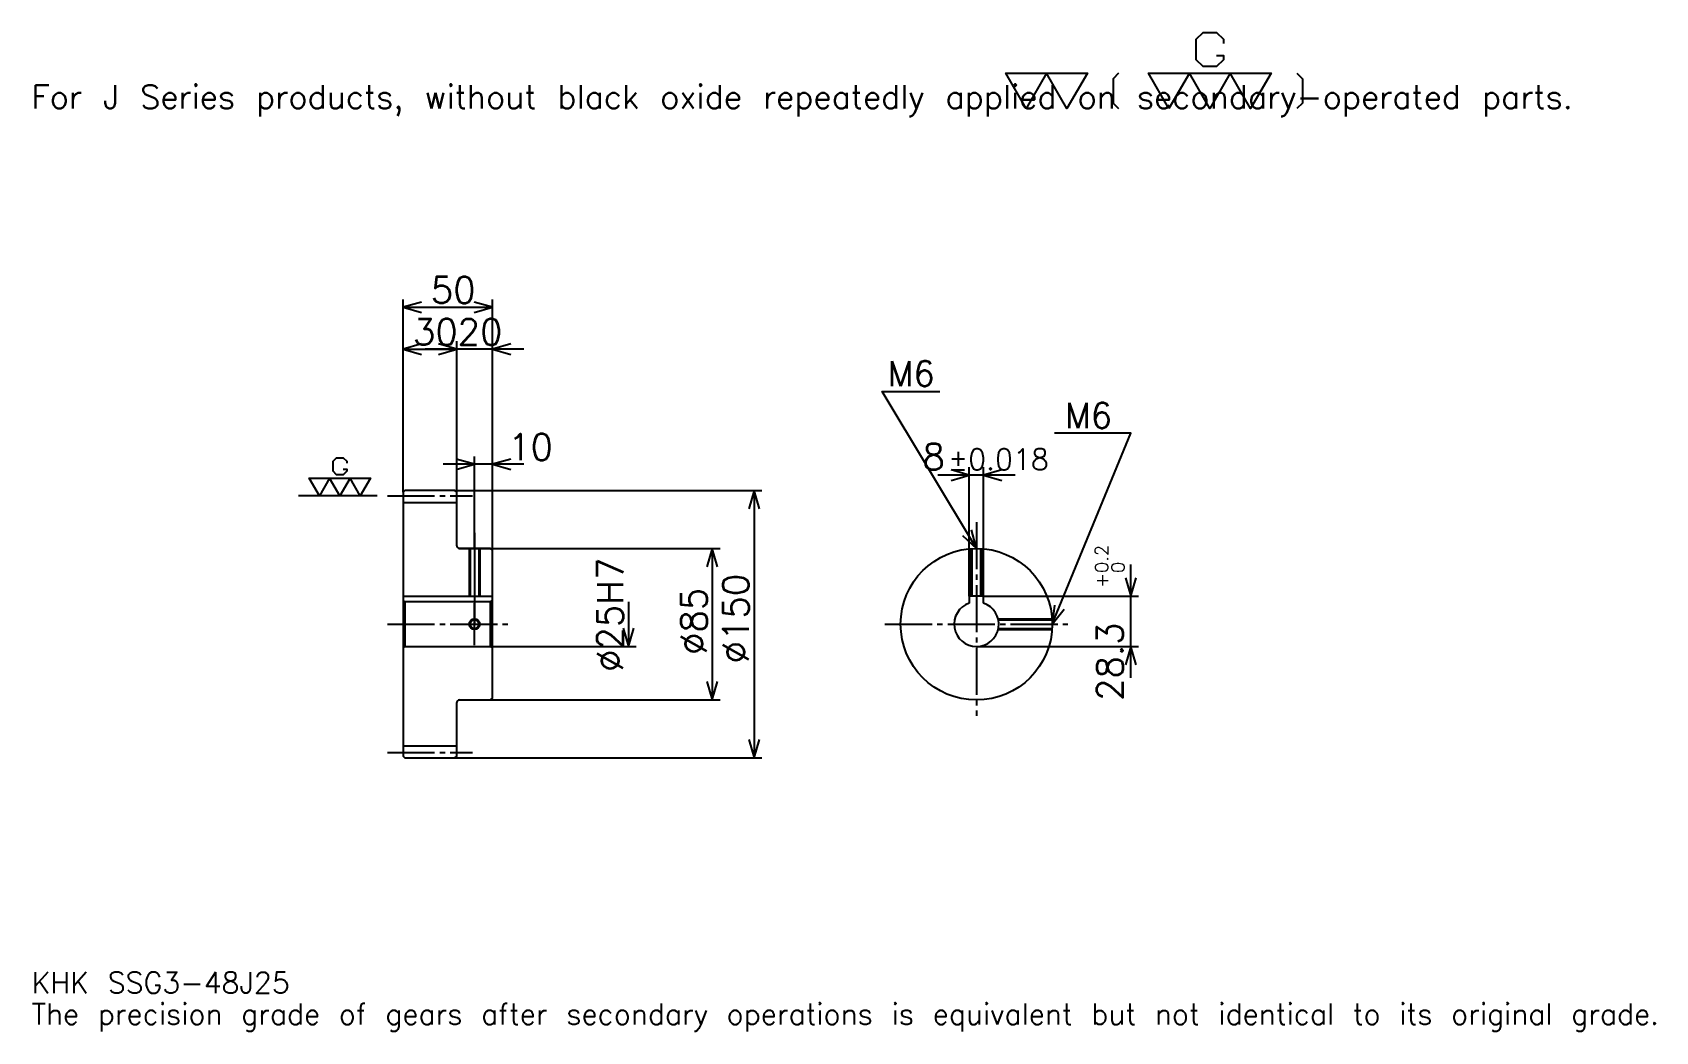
# Model space of a CAD drawing. Extents: x 30 to 940, y 11 to 571.
import ezdxf

# ---------------------------------------------------------------- set-up
doc = ezdxf.new("R2010")
doc.units = 0
doc.linetypes.add('DASHDOT', pattern=[35.217392, 26.413043, -2.934783, 2.934783, -2.934783])
doc.layers.get('0').update_dxf_attribs({"linetype": 'CONTINUOUS'})
doc.layers.add('DASHDOT', color=6, linetype='DASHDOT')
doc.styles.add('KANJI', font='TXT', dxfattribs={"bigfont": 'BIGFONT'})

msp = doc.modelspace()

# ---------------------------------------------------------------- linework, layer by layer
at = {"color": 5}
for p, q in [((237.717407, 314.184784), (237.717407, 421.304352)), ((287.717407, 314.184784), (287.717407, 421.304352)), ((237.717407, 416.902161), (287.717407, 416.902161)), ((237.717407, 393.42392), (267.717407, 393.42392)), ((305.326111, 393.42392), (250.108704, 393.42392)), ((267.717407, 314.184784), (267.717407, 397.826111)), ((305.326111, 328.858704), (260.108704, 328.858704)), ((277.717407, 314.184784), (277.717407, 333.260864)), ((580.739136, 322.771729), (537.521729, 322.771729)), ((555.130493, 254.984787), (555.130493, 327.17392)), ((563.130493, 254.984787), (563.130493, 327.17392)), ((237.717407, 313.184784), (237.717407, 314.184784)), ((266.717407, 314.184784), (287.717407, 314.184784)), ((267.717407, 313.184784), (267.717407, 314.184784)), ((277.717407, 281.684784), (277.717407, 314.184784)), ((277.717407, 281.684784), (277.717407, 314.184784)), ((287.717407, 314.184784), (438.858704, 314.184784)), ((287.717407, 280.684784), (287.717407, 314.184784)), ((434.456543, 314.184784), (434.456543, 164.184784)), ((269.217407, 281.684784), (287.717407, 281.684784)), ((287.717407, 281.684784), (415.380432, 281.684784)), ((410.978271, 281.684784), (410.978271, 196.684784)), ((645.652222, 209.076096), (645.652222, 272.593475)), ((563.130493, 254.984787), (650.054382, 254.984787)), ((364.021759, 251.684784), (364.021759, 226.684784)), ((287.717407, 226.684784), (368.42392, 226.684784)), ((559.130493, 226.684784), (650.054382, 226.684784)), ((269.217407, 196.684784), (287.717407, 196.684784)), ((287.717407, 196.684784), (415.380432, 196.684784)), ((266.717407, 164.184784), (287.717407, 164.184784)), ((287.717407, 164.184784), (438.858704, 164.184784))]:
    msp.add_line(p, q, dxfattribs=at)
at = {"color": 7}
msp.add_line((223.043488, 311.184784), (179.021759, 311.184784), dxfattribs=at)
at = {"color": 4}
for p, q in [((237.717407, 307.434784), (267.717407, 307.434784)), ((237.717407, 254.984787), (287.717407, 254.984787)), ((238.717407, 251.684784), (238.717407, 226.684784)), ((286.717407, 251.684784), (287.717407, 252.684784)), ((286.717407, 226.684784), (287.717407, 225.684784)), ((237.717407, 170.934784), (267.717407, 170.934784))]:
    msp.add_line(p, q, dxfattribs=at)
at = {"color": 7}
for points in [[(693.782654, 558.019531), (697.597839, 558.019531), (697.597839, 555.730408), (693.782654, 551.915222), (686.152222, 551.915222), (682.336975, 555.730408), (682.336975, 567.176086), (686.152222, 570.991272), (693.782654, 570.991272), (697.597839, 567.176086), (697.597839, 564.886963)], [(586.956543, 528.260864), (575.510864, 548.099976), (621.293518, 548.099976), (609.847839, 528.260864), (598.402222, 548.099976), (586.956543, 528.260864)], [(638.843506, 548.099976), (635.791321, 545.047852), (635.791321, 531.313049), (638.843506, 528.260864)], [(667.076111, 528.260864), (655.630432, 548.099976), (724.304382, 548.099976), (712.858704, 528.260864), (701.413086, 548.099976), (689.967407, 528.260864), (678.52179, 548.099976), (667.076111, 528.260864)], [(738.802185, 548.099976), (741.85437, 545.047852), (741.85437, 531.313049), (738.802185, 528.260864)], [(204.114151, 326.064148), (206.021759, 326.064148), (206.021759, 324.919556), (204.114151, 323.011963), (200.298935, 323.011963), (198.391327, 324.919556), (198.391327, 330.642395), (200.298935, 332.549988), (204.114151, 332.549988), (206.021759, 330.642395), (206.021759, 329.497833)], [(190.760895, 311.184784), (185.038055, 321.10434), (219.375015, 321.10434), (213.652191, 311.184784), (207.929367, 321.10434), (202.206543, 311.184784), (196.483719, 321.10434), (190.760895, 311.184784)]]:
    msp.add_lwpolyline(points, dxfattribs=at)
at = {"color": 5}
for points in [[(247.989151, 419.836975), (237.717407, 416.902161), (247.989151, 413.967407)], [(277.445679, 413.967407), (287.717407, 416.902161), (277.445679, 419.836975)], [(247.989151, 396.358704), (237.717407, 393.42392), (247.989151, 390.489136)], [(257.445679, 390.489136), (267.717407, 393.42392), (257.445679, 396.358704)], [(257.445679, 390.489136), (267.717407, 393.42392), (257.445679, 396.358704)], [(297.989136, 396.358704), (287.717407, 393.42392), (297.989136, 390.489136)], [(559.130493, 281.684784), (506.304352, 369.728271), (538.586975, 369.728271)], [(601.630493, 239.184784), (645.652222, 346.25), (602.804321, 346.25)], [(267.445679, 325.92392), (277.717407, 328.858704), (267.445679, 331.793488)], [(297.989136, 331.793488), (287.717407, 328.858704), (297.989136, 325.92392)], [(544.858765, 319.836975), (555.130493, 322.771729), (544.858765, 325.706543)], [(573.402222, 325.706543), (563.130493, 322.771729), (573.402222, 319.836975)], [(437.391327, 303.913055), (434.456543, 314.184784), (431.521759, 303.913055)], [(551.329102, 288.982788), (559.130493, 281.684784), (556.362244, 292.002655)], [(413.913055, 271.413055), (410.978271, 281.684784), (408.043488, 271.413055)], [(642.717407, 265.256531), (645.652222, 254.984787), (648.587036, 265.256531)], [(602.822266, 249.800858), (601.630493, 239.184784), (608.250854, 247.568802)], [(361.086975, 236.956528), (364.021759, 226.684784), (366.956543, 236.956528)], [(648.587036, 216.41304), (645.652222, 226.684784), (642.717407, 216.41304)], [(408.043488, 206.956528), (410.978271, 196.684784), (413.913055, 206.956528)], [(431.521759, 174.456512), (434.456543, 164.184784), (437.391327, 174.456512)]]:
    msp.add_lwpolyline(points, dxfattribs=at)
at = {"color": 4}
for points in [[(267.717407, 283.184784), (267.717407, 313.184784), (266.717407, 314.184784), (238.717407, 314.184784), (237.717407, 313.184784), (237.717407, 225.684784)], [(269.217407, 196.684784), (286.717407, 196.684784), (287.717407, 197.684784), (287.717407, 280.684784), (286.717407, 281.684784), (269.217407, 281.684784)], [(274.717407, 281.684784), (274.717407, 254.984787)], [(275.257416, 281.684784), (275.257416, 254.984787)], [(280.177399, 281.684784), (280.177399, 254.984787)], [(280.717407, 281.684784), (280.717407, 254.984787)], [(556.130493, 254.984787), (556.130493, 281.578766)], [(556.670471, 254.984787), (556.670471, 281.613525)], [(561.590454, 254.984787), (561.590454, 281.613525)], [(562.130493, 254.984787), (562.130493, 281.578766)], [(563.130493, 251.027496), (563.130493, 254.984787), (555.130493, 254.984787), (555.130493, 251.027496)], [(237.717407, 225.684784), (238.717407, 226.684784), (286.717407, 226.684784), (286.717407, 251.684784), (238.717407, 251.684784), (237.717407, 252.684784)], [(571.265137, 242.184784), (601.524414, 242.184784)], [(571.385986, 241.644791), (601.559204, 241.644791)], [(571.385986, 236.724777), (601.559204, 236.724777)], [(571.265137, 236.184784), (601.524414, 236.184784)], [(237.717407, 225.684784), (237.717407, 165.184784), (238.717407, 164.184784), (266.717407, 164.184784), (267.717407, 165.184784), (267.717407, 195.184784)]]:
    msp.add_lwpolyline(points, dxfattribs=at)
for centre, radius in [((559.130493, 239.184784), 42.5), ((277.717407, 239.184784), 2.46)]:
    msp.add_circle(centre, radius, dxfattribs=at)
at = {"color": 7}
msp.add_circle((277.717407, 239.184784), 3, dxfattribs=at)
at = {"color": 4}
for centre, radius, start, end in [((269.217407, 283.184784), 1.5, 180, 270), ((559.130493, 239.184784), 12.5, 108.662925185, 71.337074815), ((269.217407, 195.184784), 1.5, 90, 180)]:
    msp.add_arc(centre, radius, start, end, dxfattribs=at)
at = {"layer": 'DASHDOT', "color": 7}
for p, q in [((228.913055, 311.184784), (276.521759, 311.184784)), ((559.130493, 296.358704), (559.130493, 187.880432)), ((277.717407, 281.684784), (277.717407, 239.184784)), ((228.913055, 239.184784), (296.521759, 239.184784)), ((507.826111, 239.184784), (610.434814, 239.184784)), ((228.913055, 167.184784), (276.521759, 167.184784))]:
    msp.add_line(p, q, dxfattribs=at)
for points in [[(277.717407, 290.489136), (277.717407, 246.180435)], [(277.717407, 227.380432), (277.717407, 250.989136)], [(265.913055, 239.184784), (289.521759, 239.184784)]]:
    msp.add_lwpolyline(points, dxfattribs=at)

# ---------------------------------------------------------------- texts
at = {"color": 7, "style": 'KANJI'}
for s, height, p in [('For J Series products, without black oxide repeatedly applied on secondary-operated parts.', 13.206522, (29.347826, 528.260864)), ('50', 14.673913, (253.179367, 419.25)), ('30', 14.673913, (243.179367, 395.771729)), ('20', 14.673913, (268.179352, 395.771729)), ('M6', 14.086957, (509.239136, 372.663025)), ('M6', 14.086957, (608.67395, 349.184784)), ('10', 14.673913, (296.521759, 331.206512)), ('8', 14.673913, (528.840576, 325.706543)), ('%%p0.018', 11.73913, (543.365967, 325.706543)), ('KHK SSG3-48J25', 11.73913, (29.347826, 32.282608)), ('The precision grade of gears after secondary operations is equivalent but not identical to its original grade.', 11.73913, (29.347826, 14.673913))]:
    msp.add_text(s, height=height, dxfattribs=at).set_placement(p)
for s, height, p in [('0.2', 7.336957, (633.032654, 267.896088)), ('%%c25H7', 14.673913, (361.086975, 212.404892)), ('0', 7.336957, (642.130493, 267.896088)), ('%%c150', 14.673913, (431.521759, 217.17392)), ('+', 7.336957, (633.032654, 259.678711)), ('%%c85', 14.673913, (408.043488, 221.942932)), ('28.3', 14.673913, (641.250061, 196.1642))]:
    msp.add_text(s, height=height, rotation=90, dxfattribs=at).set_placement(p)

doc.saveas('drawing.dxf')
